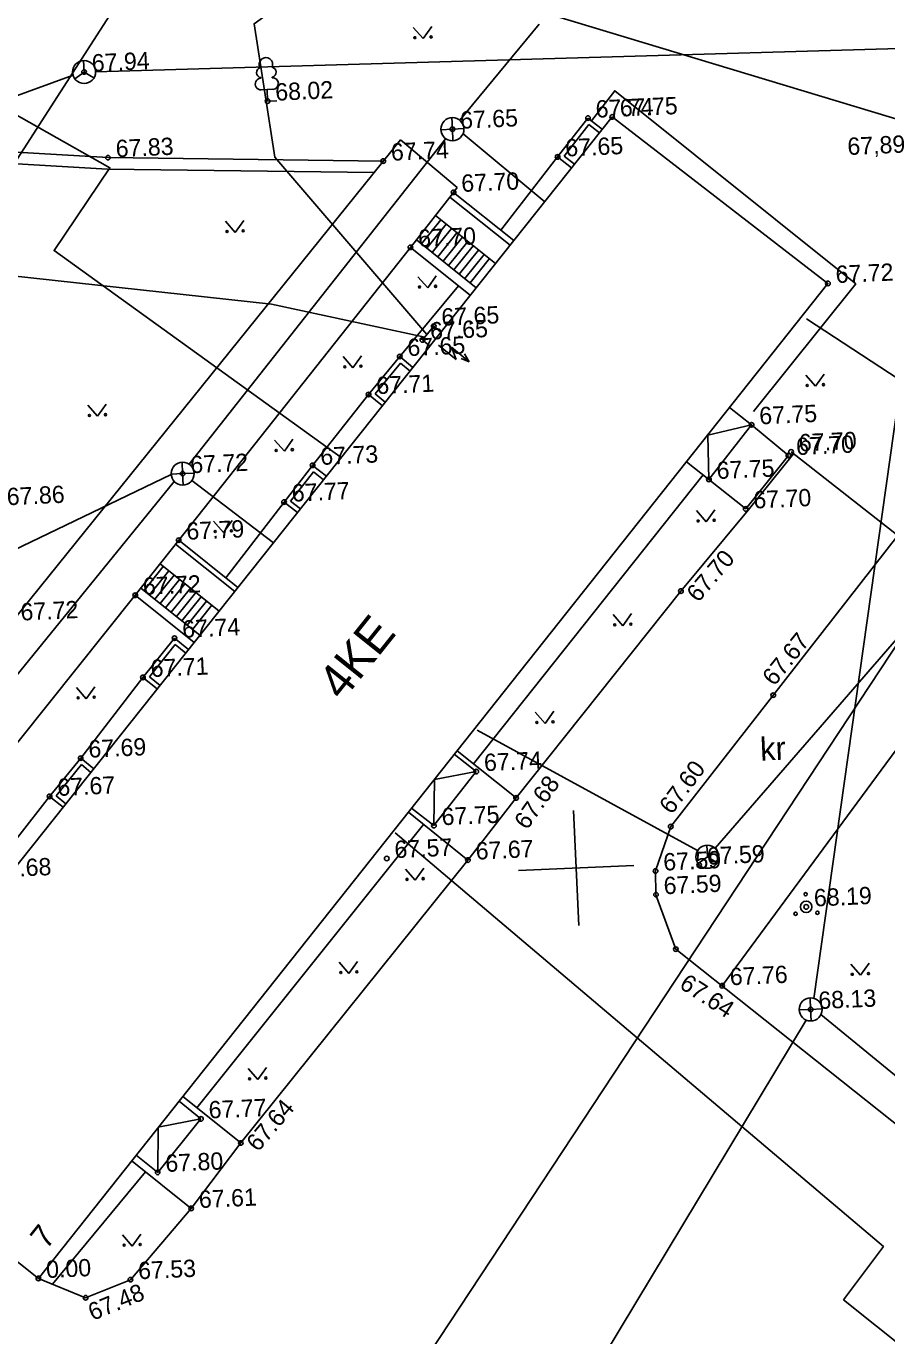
# Model space of a CAD drawing. Extents: x 640925 to 641186, y 6454941 to 6455202.
# Drawn here: x 640958.3 to 640995.6, y 6455022.5 to 6455079.2 of the extents above; entities that cross this region are included whole.
import ezdxf

# ---------------------------------------------------------------- set-up
doc = ezdxf.new("R2010")
doc.units = 0
for name, color, linetype in [('Level 1', 7, 'Continuous'), ('Level 10', 7, 'Continuous'), ('Level 14', 7, 'Continuous'), ('Level 15', 7, 'Continuous'), ('Level 16', 7, 'Continuous'), ('Level 17', 7, 'Continuous'), ('Level 2', 7, 'Continuous'), ('Level 21', 7, 'Continuous'), ('Level 27', 7, 'Continuous'), ('Level 3', 7, 'Continuous'), ('Level 30', 7, 'Continuous'), ('Level 31', 7, 'Continuous'), ('Level 4', 7, 'Continuous'), ('Level 41', 7, 'Continuous'), ('Level 54', 7, 'Continuous'), ('Level 58', 7, 'Continuous'), ('Level 59', 7, 'Continuous'), ('Level 61', 7, 'Continuous'), ('Level 63', 7, 'Continuous'), ('Level 7', 7, 'Continuous')]:
    doc.layers.add(name, color=color, linetype=linetype)

# ---------------------------------------------------------------- blocks, each defined once
blk = doc.blocks.new('VMURU_')
at = {"layer": 'Level 41'}
for p, q in [((-403, 505.28), (0, 0)), ((0, 0), (397, 505.28))]:
    blk.add_line(p, q, dxfattribs=at)
for centre, radius in [((-353, 55.28), 42.8), ((347, 55.28), 45.22)]:
    blk.add_circle(centre, radius, dxfattribs=at)

msp = doc.modelspace()

# ---------------------------------------------------------------- linework, layer by layer
at = {"layer": 'Level 1'}
for p, q in [((640983.665, 6455075.299), (640983.665, 6455075.299)), ((640993.019, 6455068.082), (640993.019, 6455068.082)), ((640958.794, 6455024.953), (640958.794, 6455024.953))]:
    msp.add_line(p, q, dxfattribs=at)
for points in [[(640983.665, 6455075.299), (640949.497, 6455032.34)], [(640983.665, 6455075.299), (640993.019, 6455068.082), (640958.794, 6455024.953)], [(640949.497, 6455032.34), (640958.794, 6455024.953)]]:
    msp.add_lwpolyline(points, dxfattribs=at)
at = {"layer": 'Level 10'}
for p, q in [((640968.431, 6455077.006), (640968.433, 6455076.974)), ((640968.931, 6455077.028), (640968.932, 6455076.996)), ((640968.955, 6455076.497), (640968.455, 6455076.474)), ((640968.727, 6455075.986), (640968.705, 6455076.486)), ((640969.127, 6455076.004), (640968.727, 6455075.986)), ((640968.727, 6455075.986), (640968.727, 6455075.986)), ((640992.078, 6455041.058), (640992.078, 6455041.058))]:
    msp.add_line(p, q, dxfattribs=at)
for centre, radius in [((640992.078, 6455041.058), 0.25), ((640992.054, 6455041.608), 0.0707), ((640991.615, 6455040.762), 0.0707), ((640992.566, 6455040.805), 0.0707)]:
    msp.add_circle(centre, radius, dxfattribs=at)
for centre, radius, start, end in [((640968.656, 6455077.584), 0.292, 335.144, 209.9842), ((640968.472, 6455077.226), 0.224, 107.8082, 259.6431), ((640968.871, 6455077.244), 0.224, 285.485, 77.32), ((640968.944, 6455076.746), 0.25, 272.5641, 92.5641), ((640968.444, 6455076.724), 0.25, 92.5641, 272.5641)]:
    msp.add_arc(centre, radius, start, end, dxfattribs=at)
at = {"layer": 'Level 14'}
for points in [[(640977.059, 6455075.154), (640980.508, 6455079.327)], [(640997.2, 6455074.847), (640981.269, 6455079.66)], [(640965.327, 6455060.25), (640976.453, 6455074.36)], [(640977.2, 6455074.567), (640980.741, 6455071.622)], [(640992.408, 6455037.092), (640997.036, 6455069.851)], [(640964.547, 6455059.794), (640947.042, 6455051.393)], [(640952.462, 6455044.486), (640964.682, 6455059.493)], [(640965.444, 6455059.538), (640968.977, 6455056.832)], [(640982.658, 6455020.509), (640992.082, 6455036.149)], [(641019.25, 6455014.668), (640992.716, 6455036.386)]]:
    msp.add_lwpolyline(points, dxfattribs=at)
at = {"layer": 'Level 15'}
for points in [[(640964.907, 6455084.426), (640942.665, 6455049.862)], [(641000.878, 6455060.801), (640992.091, 6455066.549)], [(640944.18, 6454973.889), (641001.051, 6455060.08)]]:
    msp.add_lwpolyline(points, dxfattribs=at)
at = {"layer": 'Level 16'}
for points in [[(640971.92, 6455060.532), (640959.469, 6455069.509), (640961.889, 6455073.095), (640948.756, 6455080.532)], [(640974.257, 6455044.269), (640995.423, 6455026.336), (640993.694, 6455024.029)], [(641017.583, 6455004.971), (640993.694, 6455024.029)]]:
    msp.add_lwpolyline(points, dxfattribs=at)
at = {"layer": 'Level 17'}
msp.add_line((640973.894, 6455043.154), (640973.894, 6455043.154), dxfattribs=at)
for points in [[(641018.017, 6455078.909), (640961.274, 6455077.255)], [(641018.366, 6455078.443), (640988.128, 6455043.6)], [(640960.294, 6455077.108), (640934.111, 6455067.561)], [(640987.37, 6455043.495), (640977.817, 6455048.717)]]:
    msp.add_lwpolyline(points, dxfattribs=at)
at = {"layer": 'Level 2'}
for p, q in [((640982.617, 6455075.25), (640982.617, 6455075.25)), ((640983.239, 6455074.764), (640982.617, 6455075.25)), ((640983.116, 6455074.606), (640982.651, 6455074.969)), ((640982.032, 6455073.249), (640981.582, 6455073.601)), ((640981.301, 6455073.566), (640981.301, 6455073.566)), ((640981.909, 6455073.091), (640981.301, 6455073.566)), ((640976.792, 6455072.031), (640976.952, 6455072.245)), ((640976.792, 6455072.031), (640976.792, 6455072.031)), ((640976.792, 6455072.031), (640979.403, 6455069.941)), ((640976.632, 6455071.827), (640979.242, 6455069.738)), ((640975.4, 6455069.799), (640976.237, 6455070.844)), ((640976.005, 6455071.029), (640978.61, 6455068.944)), ((640975.634, 6455069.611), (640976.471, 6455070.657)), ((640975.868, 6455069.424), (640976.705, 6455070.469)), ((640976.102, 6455069.236), (640976.939, 6455070.282)), ((640974.921, 6455069.647), (640974.921, 6455069.647)), ((640974.921, 6455069.647), (640977.517, 6455067.569)), ((640975.178, 6455069.976), (640977.777, 6455067.896)), ((640976.337, 6455069.049), (640977.173, 6455070.094)), ((640976.571, 6455068.861), (640977.408, 6455069.907)), ((640976.805, 6455068.674), (640977.642, 6455069.719)), ((640977.039, 6455068.486), (640977.876, 6455069.532)), ((640977.273, 6455068.299), (640978.11, 6455069.344)), ((640977.507, 6455068.111), (640978.344, 6455069.157)), ((640974.455, 6455064.914), (640974.455, 6455064.914)), ((640975.031, 6455064.443), (640974.455, 6455064.914)), ((640974.906, 6455064.287), (640974.483, 6455064.633)), ((640973.106, 6455063.267), (640973.106, 6455063.267)), ((640973.705, 6455062.777), (640973.106, 6455063.267)), ((640973.829, 6455062.933), (640973.388, 6455063.295)), ((640988.751, 6455062.704), (640989.709, 6455061.955)), ((640989.709, 6455061.955), (640989.709, 6455061.955)), ((640989.567, 6455058.249), (640991.528, 6455060.699)), ((640991.304, 6455060.624), (640991.304, 6455060.624)), ((640970.68, 6455060.197), (640970.68, 6455060.197)), ((640971.281, 6455059.73), (640970.68, 6455060.197)), ((640986.883, 6455060.35), (640987.859, 6455059.587)), ((640971.157, 6455059.573), (640970.715, 6455059.917)), ((640987.859, 6455059.587), (640987.859, 6455059.587)), ((640969.443, 6455058.605), (640969.443, 6455058.605)), ((640970.026, 6455058.152), (640969.443, 6455058.605)), ((640970.151, 6455058.308), (640969.723, 6455058.641)), ((640989.454, 6455058.307), (640989.454, 6455058.307)), ((640964.739, 6455056.782), (640967.304, 6455054.729)), ((640964.874, 6455056.954), (640964.874, 6455056.954)), ((640964.874, 6455056.954), (640967.44, 6455054.9)), ((640963.371, 6455054.772), (640964.208, 6455055.817)), ((640963.605, 6455054.584), (640964.442, 6455055.63)), ((640963.839, 6455054.397), (640964.676, 6455055.442)), ((640964.067, 6455055.93), (640966.628, 6455053.879)), ((640963.237, 6455054.879), (640965.795, 6455052.831)), ((640964.073, 6455054.209), (640964.91, 6455055.255)), ((640964.308, 6455054.022), (640965.144, 6455055.067)), ((640964.542, 6455053.834), (640965.379, 6455054.88)), ((640962.991, 6455054.566), (640962.991, 6455054.566)), ((640962.991, 6455054.566), (640965.547, 6455052.52)), ((640964.776, 6455053.647), (640965.613, 6455054.692)), ((640965.01, 6455053.459), (640965.847, 6455054.505)), ((640965.244, 6455053.272), (640966.081, 6455054.317)), ((640965.478, 6455053.084), (640966.315, 6455054.13)), ((640964.694, 6455052.707), (640964.694, 6455052.707)), ((640965.305, 6455052.215), (640964.694, 6455052.707)), ((640965.18, 6455052.059), (640964.725, 6455052.425)), ((640963.324, 6455051.004), (640963.324, 6455051.004)), ((640963.944, 6455050.505), (640963.324, 6455051.004)), ((640964.069, 6455050.661), (640963.605, 6455051.034)), ((640960.625, 6455047.506), (640960.625, 6455047.506)), ((640961.193, 6455047.045), (640960.625, 6455047.506)), ((640976.822, 6455047.672), (640977.776, 6455046.924)), ((640976.942, 6455047.822), (640979.501, 6455045.782)), ((640961.068, 6455046.889), (640960.654, 6455047.225)), ((640977.776, 6455046.924), (640977.776, 6455046.924)), ((640959.279, 6455045.848), (640959.279, 6455045.848)), ((640959.863, 6455045.374), (640959.279, 6455045.848)), ((640959.988, 6455045.53), (640959.561, 6455045.877)), ((640979.501, 6455045.782), (640977.414, 6455043.089)), ((640974.97, 6455045.338), (640975.937, 6455044.579)), ((640974.831, 6455045.163), (640977.414, 6455043.089)), ((640975.937, 6455044.579), (640975.937, 6455044.579)), ((640967.567, 6455030.823), (640965.051, 6455032.838)), ((640964.89, 6455032.635), (640965.839, 6455031.867)), ((640965.839, 6455031.867), (640965.839, 6455031.867)), ((640965.416, 6455027.986), (640967.567, 6455030.823)), ((640962.86, 6455030.032), (640965.416, 6455027.986)), ((640963.037, 6455030.3), (640963.963, 6455029.55)), ((640963.963, 6455029.55), (640963.963, 6455029.55))]:
    msp.add_line(p, q, dxfattribs=at)
for points in [[(640989.787, 6455062.537), (640994.227, 6455068.064), (640983.78, 6455076.436), (640982.765, 6455075.134)], [(640982.617, 6455075.25), (640981.301, 6455073.566)], [(640982.651, 6455074.969), (640981.582, 6455073.601)], [(640981.301, 6455073.566), (640978.839, 6455070.393)], [(640976.792, 6455072.031), (640974.921, 6455069.647)], [(640976.999, 6455067.984), (640974.455, 6455064.914)], [(640974.455, 6455064.914), (640973.106, 6455063.267)], [(640974.483, 6455064.633), (640973.388, 6455063.295)], [(640973.106, 6455063.267), (640970.68, 6455060.197)], [(640989.709, 6455061.955), (640987.813, 6455061.506), (640987.859, 6455059.587)], [(640989.709, 6455061.955), (640987.859, 6455059.587)], [(640991.304, 6455060.624), (640989.709, 6455061.955)], [(640991.304, 6455060.624), (640989.454, 6455058.307)], [(640970.68, 6455060.197), (640969.443, 6455058.605)], [(640970.715, 6455059.917), (640969.723, 6455058.641)], [(640987.606, 6455059.785), (640977.652, 6455047.263)], [(640989.454, 6455058.307), (640987.859, 6455059.587)], [(640969.443, 6455058.605), (640966.914, 6455055.321)], [(640964.874, 6455056.954), (640962.991, 6455054.566)], [(641000.355, 6455053.81), (640988.433, 6455037.641)], [(640964.694, 6455052.707), (640963.324, 6455051.004)], [(640964.725, 6455052.425), (640963.605, 6455051.034)], [(640963.324, 6455051.004), (640960.625, 6455047.506)], [(640960.625, 6455047.506), (640959.279, 6455045.848)], [(640960.654, 6455047.225), (640959.561, 6455045.877)], [(640977.776, 6455046.924), (640975.937, 6455044.579)], [(640975.937, 6455044.579), (640975.964, 6455046.584), (640977.776, 6455046.924)], [(640959.279, 6455045.848), (640956.512, 6455042.31)], [(640975.49, 6455044.629), (640965.655, 6455032.354)], [(640965.839, 6455031.867), (640963.963, 6455029.55)], [(640963.963, 6455029.55), (640963.99, 6455031.502), (640965.839, 6455031.867)], [(640963.433, 6455029.573), (640959.404, 6455024.703)]]:
    msp.add_lwpolyline(points, dxfattribs=at)
at = {"layer": 'Level 21'}
for points in [[(640975.63, 6455065.866), (640969.046, 6455073.554), (640968.142, 6455079.337), (640973.798, 6455083.453), (640985.246, 6455088.429)], [(640975.543, 6455065.759), (640968.9, 6455067.184), (640956.596, 6455068.533), (640939.934, 6455069.968), (640933.923, 6455071.051), (640930.754, 6455071.895)]]:
    msp.add_lwpolyline(points, dxfattribs=at)
at = {"layer": 'Level 27'}
for p, q in [((640975.929, 6455066.23), (640975.929, 6455066.23)), ((640976.245, 6455065.971), (640975.929, 6455066.23)), ((640975.439, 6455065.633), (640975.439, 6455065.633)), ((640975.764, 6455065.366), (640975.439, 6455065.633)), ((640976.143, 6455065.4), (640976.9, 6455064.789)), ((640976.9, 6455064.789), (640976.707, 6455065.318)), ((640976.707, 6455065.318), (640977.461, 6455064.684)), ((640977.461, 6455064.684), (640977.117, 6455064.823)), ((640977.461, 6455064.684), (640977.262, 6455065.026))]:
    msp.add_line(p, q, dxfattribs=at)
msp.add_lwpolyline([(640975.439, 6455065.633), (640975.929, 6455066.23)], dxfattribs=at)
at = {"layer": 'Level 3'}
for p, q in [((640961.81, 6455073.535), (640961.81, 6455073.535)), ((640973.741, 6455073.385), (640973.741, 6455073.385))]:
    msp.add_line(p, q, dxfattribs=at)
for points in [[(640941.395, 6455074.23), (640961.792, 6455073.036), (640973.343, 6455072.89)], [(640941.611, 6455074.719), (640961.81, 6455073.535), (640973.741, 6455073.385)]]:
    msp.add_lwpolyline(points, dxfattribs=at)
at = {"layer": 'Level 30'}
for p, q in [((640991.423, 6455060.782), (640991.423, 6455060.782)), ((640986.648, 6455054.747), (640986.648, 6455054.747)), ((640990.65, 6455050.237), (640990.65, 6455050.237)), ((640979.501, 6455045.782), (640979.501, 6455045.782)), ((640986.204, 6455044.54), (640986.204, 6455044.54)), ((640977.414, 6455043.089), (640977.414, 6455043.089)), ((640985.549, 6455042.614), (640985.549, 6455042.614)), ((640985.565, 6455041.587), (640985.565, 6455041.587)), ((640986.426, 6455039.224), (640986.426, 6455039.224)), ((640967.567, 6455030.823), (640967.567, 6455030.823)), ((640965.416, 6455027.986), (640965.416, 6455027.986)), ((640962.782, 6455024.898), (640962.782, 6455024.898)), ((640960.84, 6455024.115), (640960.84, 6455024.115))]:
    msp.add_line(p, q, dxfattribs=at)
for points in [[(640957.683, 6455053.453), (640974.485, 6455074.308)], [(640976.952, 6455072.245), (640974.485, 6455074.308)], [(640964.874, 6455056.954), (640974.921, 6455069.647)], [(640996.047, 6455057.152), (640991.423, 6455060.782)], [(640986.648, 6455054.747), (640989.567, 6455058.249)], [(640996.047, 6455057.152), (640986.204, 6455044.54), (640985.549, 6455042.614), (640985.565, 6455041.587), (640986.426, 6455039.224), (641002.965, 6455026.072), (641006.342, 6455023.376), (641027.246, 6455006.619), (641033.689, 6455002.115)], [(640962.991, 6455054.566), (640952.976, 6455042.04)], [(640979.501, 6455045.782), (640986.648, 6455054.747)], [(640967.567, 6455030.823), (640977.414, 6455043.089)], [(640960.84, 6455024.115), (640962.782, 6455024.898), (640965.416, 6455027.986)], [(640960.84, 6455024.115), (640958.794, 6455024.953)]]:
    msp.add_lwpolyline(points, dxfattribs=at)
at = {"layer": 'Level 31'}
for p, q in [((640987.436, 6455042.869), (640987.436, 6455042.869)), ((640988.433, 6455037.641), (640988.433, 6455037.641))]:
    msp.add_line(p, q, dxfattribs=at)
for centre in [(640987.436, 6455042.869), (640988.433, 6455037.641)]:
    msp.add_circle(centre, 0.1, dxfattribs=at)
at = {"layer": 'Level 4'}
for p, q in [((640976.739, 6455074.769), (640976.24, 6455074.747)), ((640976.739, 6455074.769), (640976.717, 6455075.269)), ((640976.739, 6455074.769), (640977.239, 6455074.792)), ((640976.739, 6455074.769), (640976.739, 6455074.769)), ((640976.739, 6455074.769), (640976.761, 6455074.27)), ((640965.045, 6455059.838), (640965.022, 6455060.337)), ((640965.045, 6455059.838), (640964.545, 6455059.815)), ((640965.045, 6455059.838), (640965.544, 6455059.86)), ((640965.045, 6455059.838), (640965.045, 6455059.838)), ((640965.045, 6455059.838), (640965.067, 6455059.338)), ((640992.27, 6455036.612), (640992.248, 6455037.111)), ((640992.27, 6455036.612), (640991.771, 6455036.59)), ((640992.27, 6455036.612), (640992.77, 6455036.634)), ((640992.27, 6455036.612), (640992.27, 6455036.612)), ((640992.27, 6455036.612), (640992.293, 6455036.112))]:
    msp.add_line(p, q, dxfattribs=at)
for centre in [(640976.739, 6455074.769), (640965.045, 6455059.838), (640992.27, 6455036.612)]:
    msp.add_circle(centre, 0.5, dxfattribs=at)
at = {"layer": 'Level 41'}
for p, q in [((640966.899, 6455070.781), (640967.324, 6455070.294)), ((640967.324, 6455070.294), (640967.698, 6455070.816)), ((640975.242, 6455068.375), (640975.668, 6455067.889)), ((640975.668, 6455067.889), (640976.042, 6455068.411)), ((640972.005, 6455064.913), (640972.43, 6455064.427)), ((640972.43, 6455064.427), (640972.804, 6455064.949)), ((640992.055, 6455064.11), (640992.48, 6455063.623)), ((640992.48, 6455063.623), (640992.854, 6455064.146)), ((640960.931, 6455062.812), (640961.356, 6455062.325)), ((640961.356, 6455062.325), (640961.73, 6455062.847)), ((640969.03, 6455061.293), (640969.455, 6455060.806)), ((640969.455, 6455060.806), (640969.829, 6455061.328)), ((640987.745, 6455057.746), (640988.119, 6455058.269)), ((640966.389, 6455057.772), (640966.814, 6455057.285)), ((640966.814, 6455057.285), (640967.188, 6455057.808)), ((640987.32, 6455058.233), (640987.745, 6455057.746)), ((640983.705, 6455053.733), (640984.13, 6455053.246)), ((640984.13, 6455053.246), (640984.504, 6455053.769)), ((640960.441, 6455050.565), (640960.866, 6455050.078)), ((640960.866, 6455050.078), (640961.24, 6455050.601)), ((640980.333, 6455049.499), (640980.758, 6455049.013)), ((640980.758, 6455049.013), (640981.132, 6455049.535)), ((640974.701, 6455042.698), (640975.126, 6455042.211)), ((640975.126, 6455042.211), (640975.5, 6455042.734)), ((640971.829, 6455038.657), (640972.254, 6455038.17)), ((640972.254, 6455038.17), (640972.628, 6455038.692)), ((640994.006, 6455038.581), (640994.431, 6455038.094)), ((640994.431, 6455038.094), (640994.805, 6455038.617)), ((640967.879, 6455034.057), (640968.305, 6455033.57)), ((640968.305, 6455033.57), (640968.679, 6455034.093)), ((640962.436, 6455026.838), (640962.861, 6455026.352)), ((640962.861, 6455026.352), (640963.235, 6455026.874))]:
    msp.add_line(p, q, dxfattribs=at)
for centre, radius in [((640966.969, 6455070.333), 0.0428), ((640967.668, 6455070.365), 0.0452), ((640975.313, 6455067.928), 0.0428), ((640976.012, 6455067.959), 0.0452), ((640972.075, 6455064.466), 0.0428), ((640972.775, 6455064.497), 0.0452), ((640992.125, 6455063.663), 0.0428), ((640992.824, 6455063.694), 0.0452), ((640961.001, 6455062.364), 0.0428), ((640961.7, 6455062.396), 0.0452), ((640969.1, 6455060.845), 0.0428), ((640969.799, 6455060.877), 0.0452), ((640987.39, 6455057.785), 0.0428), ((640988.089, 6455057.817), 0.0452), ((640966.459, 6455057.325), 0.0428), ((640967.158, 6455057.356), 0.0452), ((640983.775, 6455053.286), 0.0428), ((640984.474, 6455053.317), 0.0452), ((640960.511, 6455050.118), 0.0428), ((640961.21, 6455050.149), 0.0452), ((640980.403, 6455049.052), 0.0428), ((640981.102, 6455049.083), 0.0452), ((640974.771, 6455042.251), 0.0428), ((640975.47, 6455042.282), 0.0452), ((640971.899, 6455038.209), 0.0428), ((640972.598, 6455038.241), 0.0452), ((640994.076, 6455038.134), 0.0428), ((640994.775, 6455038.165), 0.0452), ((640967.95, 6455033.61), 0.0428), ((640968.649, 6455033.641), 0.0452), ((640963.205, 6455026.423), 0.0452), ((640962.506, 6455026.391), 0.0428)]:
    msp.add_circle(centre, radius, dxfattribs=at)
at = {"layer": 'Level 54'}
for centre in [(640960.774, 6455077.248), (640968.727, 6455075.986), (640982.617, 6455075.25), (640983.665, 6455075.299), (640976.739, 6455074.769), (640961.81, 6455073.535), (640981.301, 6455073.566), (640973.741, 6455073.385), (640976.792, 6455072.031), (640974.921, 6455069.647), (640993.019, 6455068.082), (640975.929, 6455066.23), (640975.439, 6455065.633), (640974.455, 6455064.914), (640973.106, 6455063.267), (640989.709, 6455061.955), (640991.304, 6455060.624), (640991.423, 6455060.782), (640970.68, 6455060.197), (640965.045, 6455059.838), (640987.859, 6455059.587), (640969.443, 6455058.605), (640989.454, 6455058.307), (640964.874, 6455056.954), (640962.991, 6455054.566), (640986.648, 6455054.747), (640964.694, 6455052.707), (640963.324, 6455051.004), (640990.65, 6455050.237), (640960.625, 6455047.506), (640977.776, 6455046.924), (640959.279, 6455045.848), (640979.501, 6455045.782), (640975.937, 6455044.579), (640986.204, 6455044.54), (640973.894, 6455043.154), (640977.414, 6455043.089), (640987.436, 6455042.869), (640985.549, 6455042.614), (640985.565, 6455041.587), (640992.078, 6455041.058), (640986.426, 6455039.224), (640988.433, 6455037.641), (640992.27, 6455036.612), (640965.839, 6455031.867), (640967.567, 6455030.823), (640963.963, 6455029.55), (640965.416, 6455027.986), (640958.794, 6455024.953), (640962.782, 6455024.898), (640960.84, 6455024.115)]:
    msp.add_circle(centre, 0.1, dxfattribs=at)
at = {"layer": 'Level 61'}
for p, q in [((640981.993, 6455045.24), (640982.217, 6455040.245)), ((640979.608, 6455042.631), (640984.602, 6455042.854))]:
    msp.add_line(p, q, dxfattribs=at)
at = {"layer": 'Level 7'}
for p, q in [((640960.751, 6455077.748), (640960.774, 6455077.248)), ((640960.774, 6455077.248), (640960.371, 6455076.953)), ((640960.774, 6455077.248), (640960.774, 6455077.248)), ((640960.774, 6455077.248), (640961.202, 6455076.99)), ((640987.77, 6455043.728), (640987.793, 6455043.229)), ((640987.793, 6455043.229), (640987.39, 6455042.933)), ((640987.793, 6455043.229), (640988.221, 6455042.97))]:
    msp.add_line(p, q, dxfattribs=at)
for centre in [(640960.774, 6455077.248), (640987.793, 6455043.229)]:
    msp.add_circle(centre, 0.5, dxfattribs=at)

# ---------------------------------------------------------------- block references
at = {"layer": 'Level 41', "xscale": 0.000999901076018569, "yscale": 0.0009999010760185691, "rotation": 2.5640641213760818}
msp.add_blockref('VMURU_', (640975.47, 6455078.697), dxfattribs=at)

# ---------------------------------------------------------------- texts
at = {"layer": 'Level 1'}
for s, height, p in [('4KE', 1.4999, (640971.975, 6455049.943)), ('7', 1, (640959.14, 6455026.171))]:
    msp.add_text(s, height=height, rotation=51.3232, dxfattribs=at).set_placement(p)
at = {"layer": 'Level 31'}
for s, p in [('67.59', (640987.786, 6455042.885)), ('67.76', (640988.782, 6455037.657))]:
    msp.add_text(s, height=0.7499, rotation=2.5641, dxfattribs=at).set_placement(p)
at = {"layer": 'Level 58'}
msp.add_text('kr', height=0.9999, rotation=2.5641, dxfattribs=at).set_placement((640990.1, 6455047.394))
at = {"layer": 'Level 59'}
for s, rotation, p in [('67,89', 2.5641, (640993.88, 6455073.647)), ('67.70', 49.4387, (640987.394, 6455054.219)), ('67.67', 51.1516, (640990.693, 6455050.594)), ('67.60', 53.2954, (640986.248, 6455045.028)), ('67.68', 54.5282, (640979.973, 6455044.358)), ('67.64', 326.9461, (640986.531, 6455037.574)), ('67.64', 49.7255, (640968.314, 6455030.402)), ('67.48', 22.4432, (640961.143, 6455023.107))]:
    msp.add_text(s, height=0.7499, rotation=rotation, dxfattribs=at).set_placement(p)
at = {"layer": 'Level 63'}
for s, p in [('67.94', (640961.123, 6455077.264)), ('68.02', (640969.077, 6455076.002)), ('67.74', (640982.966, 6455075.265)), ('67.75', (640984.014, 6455075.314)), ('67.65', (640977.089, 6455074.785)), ('67.83', (640962.159, 6455073.551)), ('67.74', (640974.091, 6455073.401)), ('67.65', (640981.651, 6455073.582)), ('67.70', (640977.141, 6455072.047)), ('67.70', (640975.27, 6455069.663)), ('67.72', (640993.369, 6455068.097)), ('67.65', (640976.279, 6455066.246)), ('67.65', (640975.788, 6455065.649)), ('67.65', (640974.805, 6455064.93)), ('67.71', (640973.456, 6455063.282)), ('67.75', (640990.059, 6455061.971)), ('67.70', (640991.654, 6455060.64)), ('67.70', (640991.773, 6455060.797)), ('67.72', (640965.394, 6455059.853)), ('67.73', (640971.029, 6455060.213)), ('67.75', (640988.209, 6455059.603)), ('67.77', (640969.792, 6455058.621)), ('67.86', (640957.437, 6455058.465)), ('67.70', (640989.804, 6455058.323)), ('67.79', (640965.224, 6455056.969)), ('67.72', (640963.34, 6455054.582)), ('67.72', (640958.032, 6455053.468)), ('67.74', (640965.044, 6455052.722)), ('67.71', (640963.674, 6455051.019)), ('67.69', (640960.975, 6455047.522)), ('67.74', (640978.125, 6455046.939)), ('67.67', (640959.629, 6455045.864)), ('67.75', (640976.287, 6455044.595)), ('67.57', (640974.244, 6455043.169)), ('67.67', (640977.764, 6455043.105)), ('67.68', (640956.862, 6455042.326)), ('67.59', (640985.898, 6455042.629)), ('67.59', (640985.914, 6455041.603)), ('68.19', (640992.428, 6455041.074)), ('68.13', (640992.62, 6455036.628)), ('67.77', (640966.188, 6455031.883)), ('67.80', (640964.312, 6455029.566)), ('67.61', (640965.766, 6455028.001)), ('0.00', (640959.143, 6455024.968)), ('67.53', (640963.131, 6455024.914))]:
    msp.add_text(s, height=0.7499, rotation=2.5641, dxfattribs=at).set_placement(p)

doc.saveas('drawing.dxf')
